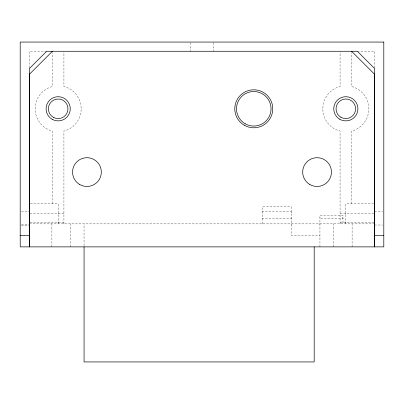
<?xml version="1.0" encoding="UTF-8"?>
<svg xmlns="http://www.w3.org/2000/svg" width="404" height="404" viewBox="0 0 404 404"><rect width="100%" height="100%" fill="white"/><g stroke="black" fill="none" stroke-linecap="round" stroke-linejoin="round"><path stroke-width="0.3" stroke-dasharray="2.02 1.52" d="M51.894 246.874L51.894 223.861M52.419 203.727L52.419 131.032L51.061 130.684A23.013 23.013 0 0 1 51.061 86.91L52.419 86.562L52.419 52.53M58.171 223.861L58.171 203.727L29.406 203.727M63.923 223.861L63.923 131.032L65.281 130.684A23.013 23.013 0 0 0 65.281 86.91L63.923 86.562L63.923 51.899M70.2 246.874L70.2 223.861M84.062 245.632L84.062 223.861M262.408 223.861L262.408 206.601L291.173 206.601L291.173 235.37L319.938 235.37M319.938 246.874L319.938 215.231L342.951 215.231L342.951 223.861M333.8 246.874L333.8 223.861M340.077 223.861L340.077 131.032L338.719 130.684A23.013 23.013 0 0 1 338.719 86.91L340.077 86.562L340.077 51.899M345.829 223.861L345.829 203.727L374.594 203.727M351.581 203.727L351.581 131.032L352.939 130.684A23.013 23.013 0 0 0 352.939 86.91L351.581 86.562L351.581 52.53M352.106 246.874L352.106 223.861M46.667 51.268L29.406 51.268L29.406 68.528M357.333 51.268L374.594 51.268L374.594 68.528M21.427 211.216L29.406 211.236M374.594 211.206L382.573 211.206M30.032 213.504L63.923 213.504L63.923 214.125M373.968 213.504L340.077 213.504L340.077 214.125M30.032 222.71L63.923 222.71L63.923 222.094M373.968 222.71L340.077 222.71L340.077 222.094M29.406 223.861L374.594 223.861M21.427 225.003L29.406 224.983M21.427 225.013L29.406 225.013M374.594 225.013L382.573 225.013M345.829 213.504L345.829 214.125M345.829 222.094L345.829 222.71M342.951 217.675L342.951 218.685L319.938 218.685L319.938 217.675M319.938 223.861L319.938 224.558M291.173 212.792L291.173 211.782L262.408 211.782L262.408 212.792M291.173 217.675L291.173 218.685L262.408 218.685L262.408 217.675M291.173 223.861L291.173 224.558M213.504 42.678L213.504 51.268M190.496 42.678L190.496 51.268M58.171 213.504L58.171 214.125M58.171 222.094L58.171 222.71"/><path stroke-width="0.61" d="M52.419 51.268L29.406 74.28L29.406 246.874L29.406 68.528L46.667 51.268L357.333 51.268L374.594 68.528L374.594 246.874L374.594 74.28L351.581 51.268M20.2 235.37L29.406 235.37M374.594 235.37L383.8 235.37M314.186 246.874L314.186 361.939L84.062 361.939L84.062 246.874M383.8 42.061L20.2 42.061L20.2 246.874L383.8 246.874L383.8 42.061M245.147 123.745A17.261 17.261 0 0 0 271.039 108.797A17.261 17.261 0 0 0 245.147 93.849A17.261 17.261 0 0 0 245.147 123.745M339.789 119.261A12.08 12.08 0 0 0 357.909 108.797A12.08 12.08 0 0 0 339.789 98.334A12.08 12.08 0 0 0 339.789 119.261M52.131 119.261A12.08 12.08 0 0 0 70.251 108.797A12.08 12.08 0 0 0 52.131 98.334A12.08 12.08 0 0 0 52.131 119.261M79.745 184.537A14.382 14.382 0 0 0 101.318 172.084A14.382 14.382 0 0 0 79.745 159.625A14.382 14.382 0 0 0 79.745 184.537M309.873 184.537A14.382 14.382 0 0 0 331.447 172.084A14.382 14.382 0 0 0 309.873 159.625A14.382 14.382 0 0 0 309.873 184.537M244.284 125.24A18.983 18.983 0 0 0 272.766 108.797A18.983 18.983 0 0 0 244.284 92.354A18.983 18.983 0 0 0 244.284 125.24M340.941 117.271A9.782 9.782 0 0 0 355.611 108.797A9.782 9.782 0 0 0 340.941 100.328A9.782 9.782 0 0 0 340.941 117.271M53.283 117.271A9.782 9.782 0 0 0 67.953 108.797A9.782 9.782 0 0 0 53.283 100.328A9.782 9.782 0 0 0 53.283 117.271"/></g></svg>
